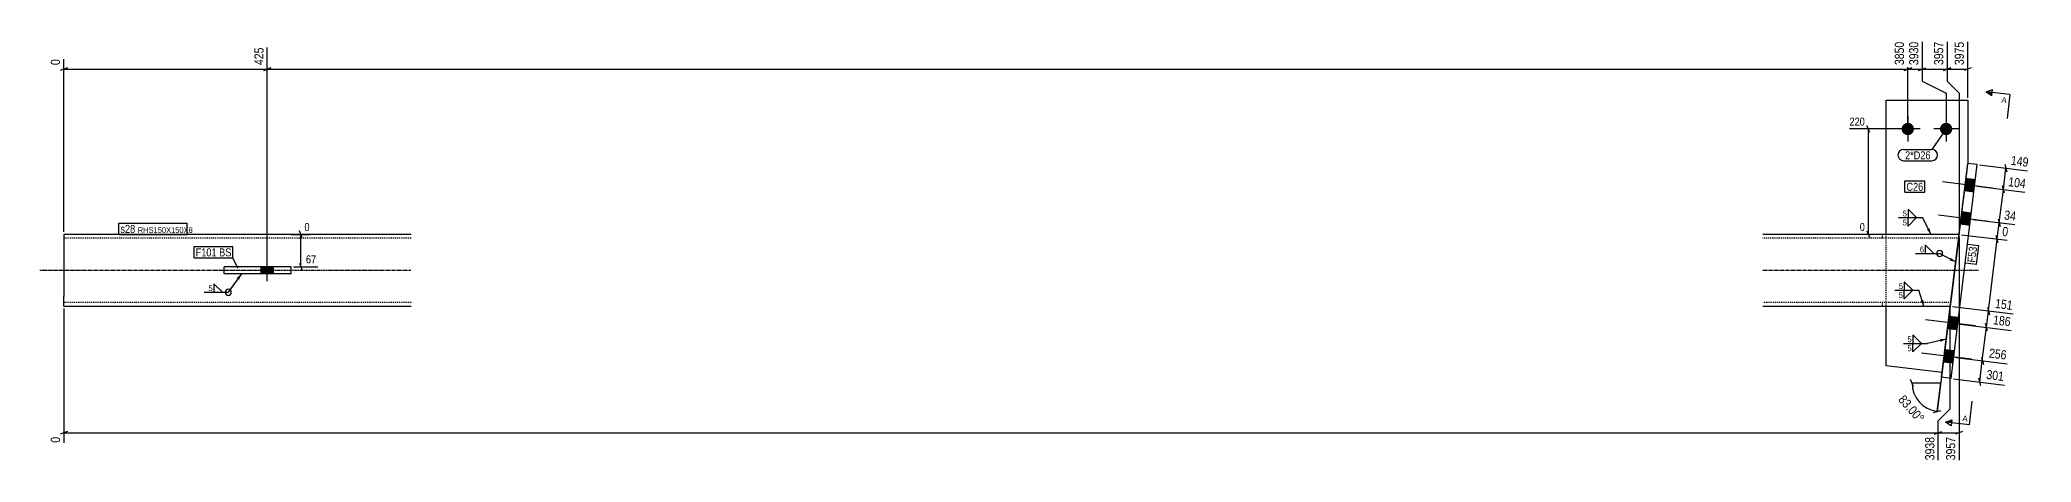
# Model space of a CAD drawing. Header units: millimetres. Extents: x 7 to 30607, y 7 to 1650.
# Drawn here: x 17217 to 21374, y 8 to 890 of the extents above; entities that cross this region are included whole.
import ezdxf

# ---------------------------------------------------------------- set-up
doc = ezdxf.new("R2010")
doc.units = ezdxf.units.MM
doc.linetypes.add('DXK_LINE_DOT2', pattern=[3.9198, 1.9599, -1.9599])
doc.linetypes.add('DXK_LINE_DOT3', pattern=[5.9187, 2.979, -0.9799, 0.9799, -0.9799])
for name, color, linetype in [('MÅLSÆTNING', 7, 'Continuous'), ('STÅL', 7, 'Continuous'), ('TEKST', 7, 'Continuous')]:
    doc.layers.add(name, color=color, linetype=linetype)
doc.styles.add('Arial', font='ARIAL.TTF', dxfattribs={"height": 0.2})
doc.styles.add('Arial Narrow', font='ARIALN.TTF', dxfattribs={"height": 0.2})

msp = doc.modelspace()

# ---------------------------------------------------------------- hatches: boundary and pattern name
at = {"layer": 'STÅL', "linetype": 'Continuous'}
for points in [[(21129.6, 703.5, -1), (21103.6, 703.5, -1)], [(21209.6, 703.5, -1), (21183.6, 703.5, -1)], [(21237.9, 600), (21234.7, 574.2), (21254.6, 571.8), (21257.7, 597.6)], [(21237.9, 600), (21234.7, 574.2), (21254.6, 571.8), (21257.7, 597.6)], [(21229.3, 530.6), (21226.2, 504.7), (21246, 502.3), (21249.2, 528.1)], [(21229.3, 530.6), (21226.2, 504.7), (21246, 502.3), (21249.2, 528.1)], [(17704.6, 416), (17678.6, 416), (17678.6, 401), (17704.6, 401)], [(21202.5, 312.2), (21199.4, 286.4), (21219.2, 283.9), (21222.4, 309.8)], [(21202.5, 312.2), (21199.4, 286.4), (21219.2, 283.9), (21222.4, 309.8)], [(21194, 242.7), (21190.8, 216.9), (21210.7, 214.5), (21213.8, 240.3)], [(21194, 242.7), (21190.8, 216.9), (21210.7, 214.5), (21213.8, 240.3)]]:
    msp.add_hatch(color=96, dxfattribs=at).paths.add_polyline_path(points)
at = {"layer": 'TEKST', "linetype": 'Continuous'}
for color, points in [(3, [(21162.2, 496), (21165.1, 483.5), (21156.7, 493.2)]), (3, [(21206.9, 434.5), (21216.5, 425.9), (21204, 429)]), (3, [(17627.7, 392.6), (17637.5, 401), (17632.8, 389)]), (3, [(17627.7, 392.6), (17637.5, 401), (17632.8, 389)]), (3, [(21149, 346.3), (21149.8, 333.5), (21143.1, 344.4)]), (3, [(21183.8, 265.2), (21196.7, 264.9), (21185.2, 259.1)]), (30, [(21208.8, 96.5), (21208, 90.3), (21195.6, 91.8)])]:
    msp.add_hatch(color=color, dxfattribs=at).paths.add_polyline_path(points)

# ---------------------------------------------------------------- linework, layer by layer
at = {"layer": 'MÅLSÆTNING', "color": 7, "linetype": 'Continuous'}
for p, q in [((17691.6, 413.5), (17691.6, 873.4)), ((21116.6, 708.5), (21116.6, 885.6)), ((21146.6, 885.6), (21146.6, 803.4)), ((21198.6, 885.6), (21198.6, 803.4)), ((21241.6, 768.5), (21241.6, 885.6)), ((17266.6, 488.5), (17266.6, 849.1)), ((17274.1, 831.4), (17259.1, 825.4)), ((17266.6, 828.4), (17691.6, 828.4)), ((17684.1, 825.4), (17699.1, 831.4)), ((21109.1, 825.4), (21124.1, 831.4)), ((21139.1, 825.4), (21154.1, 831.4)), ((21146.6, 803.4), (21196.6, 778.4)), ((21146.6, 803.4), (21196.6, 778.4)), ((21191.1, 825.4), (21206.1, 831.4)), ((21198.6, 828.4), (21241.6, 828.4)), ((21198.6, 803.4), (21223.6, 778.4)), ((21198.6, 803.4), (21223.6, 778.4)), ((21249.1, 831.4), (21234.1, 825.4)), ((21196.6, 778.4), (21196.6, 708.5)), ((21196.6, 778.4), (21196.6, 708.5)), ((21223.6, 778.4), (21223.6, 488.5)), ((21223.6, 778.4), (21223.6, 488.5)), ((21037.3, 696), (21031.3, 711)), ((21111.6, 703.5), (20994.8, 703.5)), ((21034.3, 483.5), (21034.3, 703.5)), ((21266.6, 628.7), (21366.3, 616.5)), ((21319.5, 629.8), (21323.6, 614.2)), ((21261.1, 584.1), (21360.8, 571.8)), ((21261.1, 584.1), (21360.8, 571.8)), ((21318.2, 569.5), (21314, 585.1)), ((21318.2, 569.5), (21314, 585.1)), ((21316.1, 577.3), (21321.6, 622)), ((17741.8, 483.5), (17779.7, 483.5)), ((17764.6, 476), (17758.6, 491)), ((17761.6, 416), (17761.6, 483.5)), ((21066.6, 483.5), (21016.2, 483.5)), ((21031.3, 491), (21037.3, 476)), ((21222.9, 478.5), (21178.2, 113.8)), ((21223.6, 478.5), (21223.6, 12)), ((21228.5, 482.9), (21323.9, 471.1)), ((21284.9, 323.7), (21303.4, 473.7)), ((21305.4, 465.9), (21301.3, 481.5)), ((17746.6, 416), (17796.8, 416)), ((17758.6, 423.5), (17764.6, 408.5)), ((21210.1, 332.9), (21336.9, 317.3)), ((17266.7, 328.5), (17266.7, 48.6)), ((21205.1, 119.3), (21205.1, 328.5)), ((21205.1, 119.3), (21205.1, 328.5)), ((21225.8, 296.2), (21332.7, 283.1)), ((21282.8, 281.7), (21278.7, 297.3)), ((21282.9, 331.5), (21287, 315.9)), ((21217.2, 226.8), (21324.2, 213.6)), ((21266.7, 175.3), (21272.2, 220)), ((21270.2, 227.8), (21274.3, 212.2)), ((21128.5, 165.9), (21122.5, 180.9)), ((21125.5, 173.4), (21185.5, 173.4)), ((21178.2, 113.8), (21185.5, 173.4)), ((21211.7, 182.1), (21318.7, 169)), ((21268.8, 167.5), (21264.7, 183.2)), ((21170.4, 111.7), (21186, 115.9)), ((17274.2, 72.3), (17259.2, 66.3)), ((21231.1, 72.3), (21216.1, 66.3))]:
    msp.add_line(p, q, dxfattribs=at)
msp.add_arc((21185.5, 173.4), 60, 180, 263, dxfattribs=at)
at = {"layer": 'STÅL', "color": 2, "linetype": 'Continuous'}
for p, q in [((21071.6, 483.5), (21071.6, 763.5)), ((21071.6, 763.5), (21241.6, 763.5)), ((21241.6, 763.5), (21241.6, 630.7)), ((21186.9, 185.1), (21241.8, 631.8)), ((21206.8, 182.7), (21261.6, 629.4)), ((21261.6, 629.4), (21241.8, 631.8)), ((17991.6, 483.5), (17266.6, 483.5)), ((17266.6, 483.5), (17266.6, 353.5)), ((21223.6, 483.5), (20813.6, 483.5)), ((17601.6, 401), (17601.6, 416)), ((17741.6, 416), (17601.6, 416)), ((17741.6, 401), (17741.6, 416)), ((17741.6, 401), (17601.6, 401)), ((17266.6, 339.3), (17266.6, 353.5)), ((17266.6, 333.5), (17266.6, 339.3)), ((17266.6, 333.5), (17991.6, 333.5)), ((20813.6, 333.5), (21205.1, 333.5)), ((21071.6, 209.4), (21071.6, 333.5)), ((21188.1, 195.1), (21071.6, 209.4)), ((21206.8, 182.7), (21186.9, 185.1))]:
    msp.add_line(p, q, dxfattribs=at)
at = {"layer": 'STÅL', "color": 96, "linetype": 'Continuous'}
for p, q in [((21116.6, 729.5), (21116.6, 677.5)), ((21196.6, 729.5), (21196.6, 677.5)), ((21142.6, 703.5), (21090.6, 703.5)), ((21222.6, 703.5), (21170.6, 703.5)), ((21293.4, 580.1), (21189.1, 592.9)), ((21293.4, 580.1), (21189.1, 592.9)), ((21257.7, 597.6), (21237.9, 600)), ((21257.7, 597.6), (21237.9, 600)), ((21254.6, 571.8), (21234.7, 574.2)), ((21254.6, 571.8), (21234.7, 574.2)), ((21284.8, 510.6), (21180.6, 523.4)), ((21284.8, 510.6), (21180.6, 523.4)), ((21246, 502.3), (21226.2, 504.7)), ((21246, 502.3), (21226.2, 504.7)), ((21249.2, 528.1), (21229.3, 530.6)), ((21249.2, 528.1), (21229.3, 530.6)), ((17678.6, 401), (17678.6, 416)), ((17691.6, 386), (17691.6, 416)), ((17704.6, 401), (17704.6, 416)), ((21258, 292.3), (21153.8, 305.1)), ((21258, 292.3), (21153.8, 305.1)), ((21222.4, 309.8), (21202.5, 312.2)), ((21222.4, 309.8), (21202.5, 312.2)), ((21219.2, 283.9), (21199.4, 286.4)), ((21219.2, 283.9), (21199.4, 286.4)), ((21249.5, 222.8), (21145.3, 235.6)), ((21249.5, 222.8), (21145.3, 235.6)), ((21210.7, 214.5), (21190.8, 216.9)), ((21210.7, 214.5), (21190.8, 216.9)), ((21213.8, 240.3), (21194, 242.7)), ((21213.8, 240.3), (21194, 242.7))]:
    msp.add_line(p, q, dxfattribs=at)
at = {"layer": 'STÅL', "color": 7, "linetype": 'DXK_LINE_DOT2'}
for p, q in [((21241.6, 630.7), (21188.1, 195.1)), ((17991.6, 475.5), (17266.6, 475.5)), ((17266.6, 471.1), (17266.6, 463.5)), ((21222.6, 475.5), (20813.6, 475.5)), ((21063.6, 475.5), (21063.6, 483.5)), ((21071.6, 333.5), (21071.6, 483.5)), ((21223.6, 483.5), (21205.1, 333.5)), ((17601.6, 401), (17601.6, 416)), ((17741.6, 416), (17601.6, 416)), ((17741.6, 401), (17741.6, 416)), ((17741.6, 401), (17601.6, 401)), ((17266.6, 345.8), (17266.6, 353.5)), ((17266.6, 342.4), (17266.6, 345.8)), ((17266.6, 341.5), (17266.6, 342.4)), ((17991.6, 341.5), (17266.6, 341.5)), ((17266.6, 339.3), (17266.6, 341.5)), ((21206.1, 341.5), (20813.6, 341.5)), ((21063.6, 333.5), (21063.6, 341.5))]:
    msp.add_line(p, q, dxfattribs=at)
at = {"layer": 'STÅL', "color": 96, "linetype": 'DXK_LINE_DOT2'}
for p, q in [((17678.6, 401), (17678.6, 416)), ((17691.6, 386), (17691.6, 416)), ((17704.6, 401), (17704.6, 416))]:
    msp.add_line(p, q, dxfattribs=at)
at = {"layer": 'STÅL', "color": 7, "linetype": 'DXK_LINE_DOT3'}
for p, q in [((17216.6, 408.5), (17991.6, 408.5)), ((20813.6, 408.5), (21264.3, 408.5))]:
    msp.add_line(p, q, dxfattribs=at)
at = {"layer": 'TEKST', "color": 3, "linetype": 'Continuous'}
for p, q in [((21165.1, 483.5), (21147.4, 518.5)), ((21216.5, 425.9), (21183.1, 443.7)), ((17637.5, 401), (17610.1, 362.7)), ((17637.5, 401), (17610.1, 362.7)), ((21149.8, 333.5), (21139.3, 366.9)), ((21196.7, 264.9), (21157.4, 256))]:
    msp.add_line(p, q, dxfattribs=at)
at = {"layer": 'TEKST', "color": 30, "linetype": 'Continuous'}
msp.add_line((21195.6, 91.8), (21208.8, 96.5), dxfattribs=at)
at = {"layer": 'TEKST', "color": 3, "linetype": 'Continuous'}
for centre, start, end in [((21183.1, 443.7), 90, 270), ((21183.1, 443.7), 270, 90), ((17610.1, 362.7), 90, 270), ((17610.1, 362.7), 270, 90)]:
    msp.add_arc(centre, 6.25, start, end, dxfattribs=at)

# ---------------------------------------------------------------- wipeouts: each hides what was drawn before it
at = {"color": 0, "linetype": 'Continuous'}
msp.add_wipeout([(21322.7, 757.3), (21324.2, 769.7), (21313.2, 771.1), (21311.6, 758.7)], dxfattribs=at).dxf.layer = 'TEKST'
at = {"color": 0}
for points in [[(21148.9, 574.5), (21148.9, 592), (21113.7, 592), (21113.7, 574.5)], [(21114.6, 520), (21114.6, 534.5), (21105, 534.5), (21105, 520)], [(17577.4, 364.2), (17577.4, 378.7), (17567.7, 378.7), (17567.7, 364.2)], [(21106.5, 368.4), (21106.5, 382.9), (21096.9, 382.9), (21096.9, 368.4)], [(21124.6, 257.5), (21124.6, 272), (21115, 272), (21115, 257.5)]]:
    msp.add_wipeout(points, dxfattribs=at).dxf.layer = 'TEKST'

# ---------------------------------------------------------------- next in the draw order: hatches: boundary and pattern name
at = {"layer": 'TEKST', "linetype": 'Continuous'}
msp.add_hatch(color=30, dxfattribs=at).paths.add_polyline_path([(21292.7, 779.9), (21291.9, 773.7), (21280.3, 781.4)])

# ---------------------------------------------------------------- next in the draw order: linework, layer by layer
at = {"layer": 'TEKST', "color": 30, "linetype": 'Continuous'}
for p, q in [((21280.3, 781.4), (21293.5, 786.1)), ((21280.3, 781.4), (21291.9, 773.7)), ((21291.9, 773.7), (21293.5, 786.1))]:
    msp.add_line(p, q, dxfattribs=at)
at = {"layer": 'TEKST', "color": 7, "linetype": 'Continuous'}
for q in [(21280.3, 781.4), (21323.8, 725.7)]:
    msp.add_line((21329.9, 775.3), q, dxfattribs=at)
at = {"layer": 'TEKST', "color": 3, "linetype": 'Continuous'}
for p, q in [((21135.1, 518.5), (21117.2, 536.3)), ((21117.2, 536.3), (21117.2, 518.5)), ((21117.2, 518.5), (21135.1, 518.5)), ((17597.8, 362.7), (17579.9, 380.6)), ((17579.9, 380.6), (17579.9, 362.7)), ((21127, 366.9), (21109.1, 384.7)), ((21109.1, 384.7), (21109.1, 366.9)), ((17560, 362.7), (17610.1, 362.7)), ((17579.9, 362.7), (17597.8, 362.7)), ((21109.1, 366.9), (21127, 366.9)), ((21145.1, 256), (21127.2, 273.8)), ((21127.2, 273.8), (21127.2, 256)), ((21127.2, 256), (21145.1, 256))]:
    msp.add_line(p, q, dxfattribs=at)

# ---------------------------------------------------------------- next in the draw order: texts
at = {"layer": 'TEKST', "color": 3, "linetype": 'Continuous', "style": 'Arial'}
msp.add_text('A', height=11.9, rotation=-7.0015, dxfattribs=at).set_placement((21311.6, 758.7))
at = {"layer": 'TEKST', "color": 3, "style": 'Arial Narrow'}
msp.add_text('5', height=11.9, dxfattribs=at).set_placement((17568.7, 365.2))

# ---------------------------------------------------------------- next in the draw order: wipeouts: each hides what was drawn before it
at = {"color": 0, "linetype": 'Continuous'}
for points, layer in [([(17687.6, 877.4), (17659.6, 877.4), (17659.6, 832.9), (17687.6, 832.9)], 'MÅLSÆTNING'), ([(21237.6, 889.6), (21209.6, 889.6), (21209.6, 832.9), (21237.6, 832.9)], 'MÅLSÆTNING'), ([(17262.6, 853.1), (17234.6, 853.1), (17234.6, 832.9), (17262.6, 832.9)], 'MÅLSÆTNING'), ([(21030.3, 707), (21030.3, 731.5), (20991.3, 731.5), (20991.3, 707)], 'MÅLSÆTNING'), ([(21370.8, 620), (21374.2, 647.8), (21329.9, 653.2), (21326.5, 625.4)], 'MÅLSÆTNING'), ([(17783.2, 487), (17783.2, 511.5), (17765.6, 511.5), (17765.6, 487)], 'MÅLSÆTNING'), ([(21030.3, 487), (21030.3, 511.5), (21012.7, 511.5), (21012.7, 487)], 'MÅLSÆTNING'), ([(21328.3, 474.6), (21331.8, 502.4), (21311.7, 504.9), (21308.3, 477.1)], 'MÅLSÆTNING'), ([(17797.1, 419.5), (17797.1, 444), (17768.7, 444), (17768.7, 419.5)], 'MÅLSÆTNING'), ([(21325, 217.6), (21328.4, 245.3), (21284.2, 250.8), (21280.8, 223)], 'MÅLSÆTNING'), ([(21241, 92.5), (21242.6, 104.9), (21231.5, 106.3), (21230, 93.9)], 'TEKST')]:
    msp.add_wipeout(points, dxfattribs=at).dxf.layer = layer
at = {"color": 0}
for points, layer in [([(21138.5, 82.7), (21159.5, 101.3), (21110.8, 156.3), (21089.8, 137.8)], 'MÅLSÆTNING'), ([(21164.1, 640.2), (21164.1, 657.7), (21110.9, 657.7), (21110.9, 640.2)], 'TEKST'), ([(21148.9, 574.5), (21148.9, 592), (21113.7, 592), (21113.7, 574.5)], 'TEKST'), ([(17415.8, 486.5), (17415.8, 504), (17384.9, 504), (17384.9, 486.5)], 'TEKST'), ([(21150.3, 445.2), (21150.3, 459.7), (21140.7, 459.7), (21140.7, 445.2)], 'TEKST'), ([(17585.7, 437.6), (17585.7, 455.1), (17542, 455.1), (17542, 437.6)], 'TEKST')]:
    msp.add_wipeout(points, dxfattribs=at).dxf.layer = layer

# ---------------------------------------------------------------- next in the draw order: linework, layer by layer
at = {"layer": 'MÅLSÆTNING', "color": 7, "linetype": 'Continuous'}
for p, q in [((17691.6, 413.5), (17691.6, 873.4)), ((21198.6, 885.6), (21198.6, 803.4)), ((17699.1, 831.4), (17684.1, 825.4)), ((17691.6, 828.4), (21116.6, 828.4)), ((21206.1, 831.4), (21191.1, 825.4)), ((21307.6, 507.8), (21316.1, 577.3)), ((21252.6, 514.6), (21340.2, 503.8)), ((21252.6, 514.6), (21340.2, 503.8)), ((21303.4, 473.7), (21307.6, 507.8)), ((21305.5, 515.7), (21309.6, 500)), ((21305.5, 515.7), (21309.6, 500)), ((21228.5, 482.9), (21323.9, 471.1)), ((21305.4, 465.9), (21301.3, 481.5)), ((21180.1, 94.3), (21205.1, 119.3)), ((21180.1, 94.3), (21205.1, 119.3)), ((21180.1, 12), (21180.1, 94.3)), ((21172.6, 66.3), (21187.6, 72.3)), ((21180.1, 69.3), (21223.6, 69.3))]:
    msp.add_line(p, q, dxfattribs=at)
at = {"layer": 'TEKST', "color": 7, "linetype": 'Continuous'}
for p, q in [((21110.7, 595), (21151.9, 595)), ((21110.7, 571.5), (21110.7, 595)), ((21151.9, 571.5), (21151.9, 595)), ((21110.7, 571.5), (21151.9, 571.5)), ((21245.2, 85.7), (21251.3, 135.3)), ((21245.2, 85.7), (21195.6, 91.8))]:
    msp.add_line(p, q, dxfattribs=at)
at = {"layer": 'TEKST', "color": 3, "linetype": 'Continuous'}
for p, q in [((21170.7, 443.7), (21152.9, 461.6)), ((21152.9, 461.6), (21152.9, 443.7)), ((21132.9, 443.7), (21183.1, 443.7)), ((21152.9, 443.7), (21170.7, 443.7))]:
    msp.add_line(p, q, dxfattribs=at)

# ---------------------------------------------------------------- next in the draw order: texts
at = {"layer": 'MÅLSÆTNING', "color": 3, "linetype": 'Continuous', "style": 'Arial Narrow'}
for s, height, rotation, p in [('3975', 19.09, 90.0002, (21233.6, 836.9)), ('0', 19.1, 90.0002, (17258.6, 836.9)), ('425', 19.09, 90.0002, (17683.6, 836.9)), ('149', 19.09, -7.0015, (21331, 628.9)), ('0', 19.1, -7.0015, (21312.8, 480.6))]:
    msp.add_text(s, height=height, rotation=rotation, dxfattribs=at).set_placement(p)
for s, p in [('220', (20994.8, 710.5)), ('0', (17769.1, 490.5)), ('0', (21016.2, 490.5)), ('67', (17772.2, 423))]:
    msp.add_text(s, height=16.7, dxfattribs=at).set_placement(p)
at = {"layer": 'MÅLSÆTNING', "color": 3, "style": 'Arial Narrow'}
msp.add_text('83.00°', height=19.09, rotation=-48.5009, dxfattribs=at).set_placement((21095.4, 137.4))
at = {"layer": 'TEKST', "color": 3, "style": 'Arial Narrow'}
for s, height, p in [('C26', 16.7, (21113.7, 574.5)), ('6', 11.9, (21141.7, 446.2))]:
    msp.add_text(s, height=height, dxfattribs=at).set_placement(p)
at = {"layer": 'TEKST', "color": 3, "linetype": 'Continuous', "style": 'Arial'}
msp.add_text('A', height=11.9, rotation=-7.0015, dxfattribs=at).set_placement((21230, 93.9))

# ---------------------------------------------------------------- next in the draw order: wipeouts: each hides what was drawn before it
at = {"color": 0, "linetype": 'Continuous'}
for points, layer in [([(21319.5, 172.9), (21322.9, 200.7), (21278.7, 206.1), (21275.3, 178.3)], 'MÅLSÆTNING'), ([(21114.6, 501.2), (21114.6, 515.7), (21105, 515.7), (21105, 501.2)], 'TEKST'), ([(21106.5, 349.6), (21106.5, 364.1), (21096.9, 364.1), (21096.9, 349.6)], 'TEKST'), ([(21124.6, 238.7), (21124.6, 253.2), (21115, 253.2), (21115, 238.7)], 'TEKST')]:
    msp.add_wipeout(points, dxfattribs=at).dxf.layer = layer
at = {"color": 0}
for points in [[(21164.1, 640.2), (21164.1, 657.7), (21110.9, 657.7), (21110.9, 640.2)], [(17415.8, 486.5), (17415.8, 504), (17384.9, 504), (17384.9, 486.5)], [(17585.7, 437.6), (17585.7, 455.1), (17542, 455.1), (17542, 437.6)]]:
    msp.add_wipeout(points, dxfattribs=at).dxf.layer = 'TEKST'

# ---------------------------------------------------------------- next in the draw order: linework, layer by layer
at = {"layer": 'MÅLSÆTNING', "color": 7, "linetype": 'Continuous'}
for p, q in [((21272.2, 220), (21280.7, 289.5)), ((21217.2, 226.8), (21324.2, 213.6)), ((21270.2, 227.8), (21274.3, 212.2))]:
    msp.add_line(p, q, dxfattribs=at)
at = {"layer": 'TEKST', "color": 7, "linetype": 'Continuous'}
for p, q in [((21196.6, 703.5), (21167.1, 660.7)), ((21107.9, 660.7), (21167.1, 660.7)), ((21107.9, 637.2), (21167.1, 637.2)), ((17381.9, 483.5), (17381.9, 507)), ((17539, 434.6), (17539, 458.1))]:
    msp.add_line(p, q, dxfattribs=at)
at = {"layer": 'TEKST', "color": 3, "linetype": 'Continuous'}
for p, q in [((21097.3, 518.5), (21147.4, 518.5)), ((21117.2, 518.5), (21135.1, 518.5)), ((21135.1, 518.5), (21117.2, 500.6)), ((21117.2, 500.6), (21117.2, 518.5)), ((21089.2, 366.9), (21139.3, 366.9)), ((21109.1, 366.9), (21127, 366.9)), ((21127, 366.9), (21109.1, 349)), ((21109.1, 349), (21109.1, 366.9)), ((21107.3, 256), (21157.4, 256)), ((21127.2, 256), (21145.1, 256)), ((21145.1, 256), (21127.2, 238.1)), ((21127.2, 238.1), (21127.2, 256))]:
    msp.add_line(p, q, dxfattribs=at)
at = {"layer": 'TEKST', "color": 7, "linetype": 'Continuous'}
for centre, start, end in [((21107.9, 649), 90, 270), ((21167.1, 649), 270, 90)]:
    msp.add_arc(centre, 11.8, start, end, dxfattribs=at)

# ---------------------------------------------------------------- next in the draw order: texts
at = {"layer": 'MÅLSÆTNING', "color": 3, "linetype": 'Continuous', "style": 'Arial Narrow'}
for s, p in [('256', (21285.2, 226.5)), ('301', (21279.8, 181.8))]:
    msp.add_text(s, height=19.09, rotation=-7.0015, dxfattribs=at).set_placement(p)
at = {"layer": 'TEKST', "color": 3, "style": 'Arial Narrow'}
for s, height, p in [('2*D26', 16.7, (21110.9, 640.2)), ('5', 11.9, (21106, 521)), ('5', 11.9, (21097.9, 369.4)), ('5', 11.9, (21116, 258.5))]:
    msp.add_text(s, height=height, dxfattribs=at).set_placement(p)
at = {"layer": 'TEKST', "color": 3, "linetype": 'Continuous', "style": 'Arial Narrow'}
for p in [(21106, 502.2), (21097.9, 350.6), (21116, 239.7)]:
    msp.add_text('5', height=11.9, dxfattribs=at).set_placement(p)

# ---------------------------------------------------------------- next in the draw order: wipeouts: each hides what was drawn before it
at = {"color": 0, "linetype": 'Continuous'}
for points in [[(21112.6, 889.6), (21084.6, 889.6), (21084.6, 832.9), (21112.6, 832.9)], [(21365.3, 575.3), (21368.7, 603.1), (21324.5, 608.5), (21321, 580.7)], [(21344.6, 507.3), (21348.1, 535.1), (21315.9, 539.1), (21312.5, 511.3)], [(21219.6, 64.7), (21191.6, 64.7), (21191.6, 8), (21219.6, 8)]]:
    msp.add_wipeout(points, dxfattribs=at).dxf.layer = 'MÅLSÆTNING'
at = {"color": 0}
for points in [[(17521.5, 486.5), (17521.5, 499), (17421.1, 499), (17421.1, 486.5)], [(21261.3, 456.8), (21243.9, 458.9), (21239.9, 426.1), (21257.3, 424)], [(17616.5, 437.6), (17616.5, 455.1), (17591, 455.1), (17591, 437.6)]]:
    msp.add_wipeout(points, dxfattribs=at).dxf.layer = 'TEKST'

# ---------------------------------------------------------------- next in the draw order: linework, layer by layer
at = {"layer": 'MÅLSÆTNING', "color": 7, "linetype": 'Continuous'}
for p, q in [((21116.6, 708.5), (21116.6, 885.6)), ((21124.1, 831.4), (21109.1, 825.4)), ((21116.6, 828.4), (21146.6, 828.4)), ((21180.1, 12), (21180.1, 94.3)), ((17266.7, 69.3), (21180.1, 69.3)), ((21172.6, 66.3), (21187.6, 72.3))]:
    msp.add_line(p, q, dxfattribs=at)
at = {"layer": 'TEKST', "color": 30, "linetype": 'Continuous'}
msp.add_line((21208.8, 96.5), (21207.3, 84.1), dxfattribs=at)

# ---------------------------------------------------------------- next in the draw order: texts
at = {"layer": 'MÅLSÆTNING', "color": 3, "linetype": 'Continuous', "style": 'Arial Narrow'}
for s, rotation, p in [('3850', 90.0002, (21108.6, 836.9)), ('104', -7.0015, (21325.5, 584.2)), ('34', -7.0015, (21317, 514.8)), ('3957', 90.0002, (21215.6, 12))]:
    msp.add_text(s, height=19.09, rotation=rotation, dxfattribs=at).set_placement(p)

# ---------------------------------------------------------------- next in the draw order: wipeouts: each hides what was drawn before it
at = {"color": 0, "linetype": 'Continuous'}
msp.add_wipeout([(21333.5, 287), (21337, 314.8), (21292.7, 320.3), (21289.3, 292.5)], dxfattribs=at).dxf.layer = 'MÅLSÆTNING'
at = {"color": 0}
for points in [[(17521.5, 486.5), (17521.5, 499), (17421.1, 499), (17421.1, 486.5)], [(21261.3, 456.8), (21243.9, 458.9), (21239.9, 426.1), (21257.3, 424)], [(17616.5, 437.6), (17616.5, 455.1), (17591, 455.1), (17591, 437.6)]]:
    msp.add_wipeout(points, dxfattribs=at).dxf.layer = 'TEKST'

# ---------------------------------------------------------------- next in the draw order: linework, layer by layer
at = {"layer": 'MÅLSÆTNING', "color": 7, "linetype": 'Continuous'}
for p, q in [((21210.1, 332.9), (21336.9, 317.3)), ((21225.8, 296.2), (21332.7, 283.1)), ((21282.8, 281.7), (21278.7, 297.3)), ((21280.7, 289.5), (21284.9, 323.7)), ((21282.9, 331.5), (21287, 315.9))]:
    msp.add_line(p, q, dxfattribs=at)
at = {"layer": 'TEKST', "color": 7, "linetype": 'Continuous'}
for p, q in [((17381.9, 507), (17524.5, 507)), ((17524.5, 483.5), (17524.5, 507)), ((17381.9, 483.5), (17524.5, 483.5)), ((17539, 458.1), (17619.5, 458.1)), ((17619.5, 434.6), (17619.5, 458.1)), ((21236.6, 423.5), (21241.3, 462.3)), ((21264.6, 459.4), (21241.3, 462.3)), ((21259.9, 420.7), (21264.6, 459.4)), ((17539, 434.6), (17619.5, 434.6)), ((17629.9, 412.7), (17619.5, 434.6)), ((21259.9, 420.7), (21236.6, 423.5))]:
    msp.add_line(p, q, dxfattribs=at)

# ---------------------------------------------------------------- next in the draw order: texts
at = {"layer": 'MÅLSÆTNING', "color": 3, "linetype": 'Continuous', "style": 'Arial Narrow'}
msp.add_text('186', height=19.09, rotation=-7.0015, dxfattribs=at).set_placement((21293.8, 295.9))
at = {"layer": 'TEKST', "color": 3, "style": 'Arial Narrow'}
for s, height, p in [('s28', 16.7, (17384.9, 486.5)), ('RHS150X150X8', 11.93, (17421.1, 486.5)), ('F101', 16.7, (17542, 437.6)), ('BS', 16.7, (17591, 437.6))]:
    msp.add_text(s, height=height, dxfattribs=at).set_placement(p)
msp.add_text('F53', height=16.7, rotation=82.9987, dxfattribs=at).set_placement((21257.3, 424))

# ---------------------------------------------------------------- next in the draw order: wipeouts: each hides what was drawn before it
at = {"color": 0, "linetype": 'Continuous'}
for points in [[(21142.6, 889.6), (21114.6, 889.6), (21114.6, 832.9), (21142.6, 832.9)], [(17262.7, 64.7), (17234.7, 64.7), (17234.7, 44.6), (17262.7, 44.6)], [(21176.1, 64.7), (21148.1, 64.7), (21148.1, 8), (21176.1, 8)]]:
    msp.add_wipeout(points, dxfattribs=at).dxf.layer = 'MÅLSÆTNING'

# ---------------------------------------------------------------- next in the draw order: linework, layer by layer
at = {"layer": 'MÅLSÆTNING', "color": 7, "linetype": 'Continuous'}
for p, q in [((21146.6, 885.6), (21146.6, 803.4)), ((21139.1, 825.4), (21154.1, 831.4)), ((21146.6, 828.4), (21198.6, 828.4))]:
    msp.add_line(p, q, dxfattribs=at)
at = {"layer": 'TEKST', "color": 30, "linetype": 'Continuous'}
msp.add_line((21207.3, 84.1), (21195.6, 91.8), dxfattribs=at)

# ---------------------------------------------------------------- next in the draw order: texts
at = {"layer": 'MÅLSÆTNING', "color": 3, "linetype": 'Continuous', "style": 'Arial Narrow'}
for s, height, p in [('3930', 19.09, (21138.6, 836.9)), ('0', 19.1, (17258.7, 48.6)), ('3938', 19.09, (21172.1, 12))]:
    msp.add_text(s, height=height, rotation=90.0002, dxfattribs=at).set_placement(p)

# ---------------------------------------------------------------- next in the draw order: wipeouts: each hides what was drawn before it
at = {"color": 0, "linetype": 'Continuous'}
msp.add_wipeout([(21337.7, 321.2), (21341.2, 349), (21296.9, 354.4), (21293.5, 326.6)], dxfattribs=at).dxf.layer = 'MÅLSÆTNING'

# ---------------------------------------------------------------- next in the draw order: texts
at = {"layer": 'MÅLSÆTNING', "color": 3, "linetype": 'Continuous', "style": 'Arial Narrow'}
msp.add_text('151', height=19.09, rotation=-7.0015, dxfattribs=at).set_placement((21298, 330.1))

# ---------------------------------------------------------------- next in the draw order: wipeouts: each hides what was drawn before it
at = {"color": 0, "linetype": 'Continuous'}
msp.add_wipeout([(21194.6, 889.6), (21166.6, 889.6), (21166.6, 832.9), (21194.6, 832.9)], dxfattribs=at).dxf.layer = 'MÅLSÆTNING'

# ---------------------------------------------------------------- next in the draw order: texts
at = {"layer": 'MÅLSÆTNING', "color": 3, "linetype": 'Continuous', "style": 'Arial Narrow'}
msp.add_text('3957', height=19.09, rotation=90.0002, dxfattribs=at).set_placement((21190.6, 836.9))

doc.saveas('drawing.dxf')
